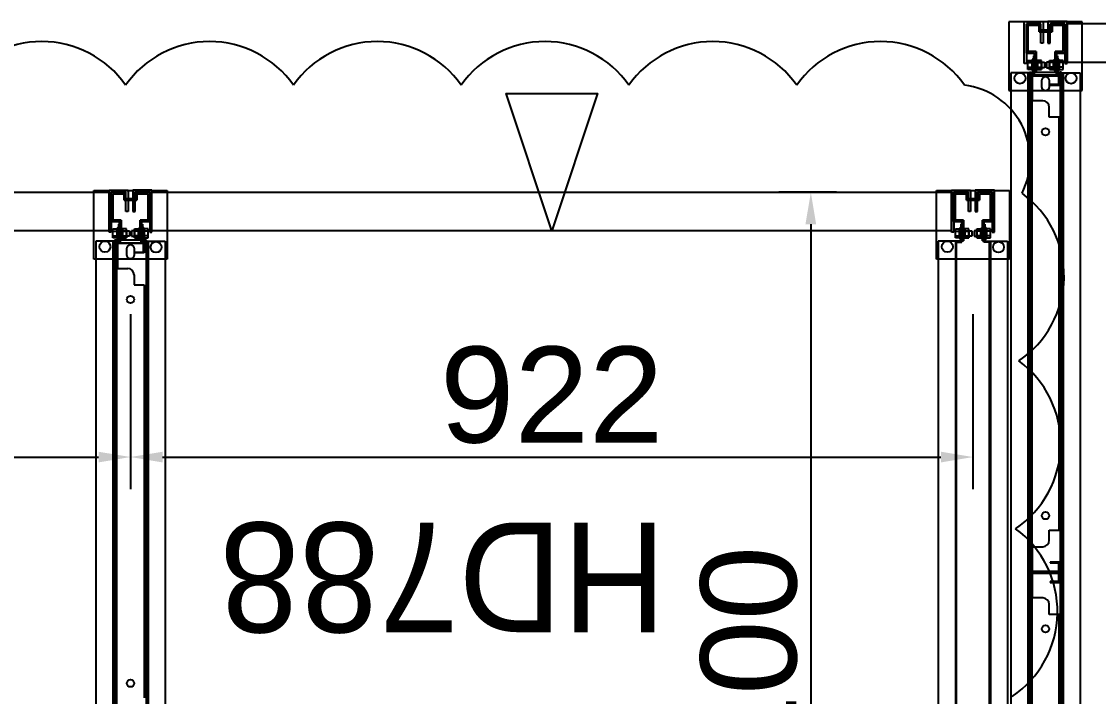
# Model space of a CAD drawing. Header units: millimetres. Extents: x 15382 to 37298, y 7351 to 31127.
# Drawn here: x 25029 to 26207, y 9437 to 10175 of the extents above; entities that cross this region are included whole.
import ezdxf

# ---------------------------------------------------------------- set-up
doc = ezdxf.new("R2010")
doc.units = ezdxf.units.MM
for name, color, linetype in [('111', 7, 'Continuous'), ('113', 3, 'Continuous'), ('114', 6, 'Continuous'), ('115', 30, 'Continuous'), ('116', 12, 'Continuous'), ('544-1', 40, 'Continuous'), ('544-2', 150, 'Continuous'), ('M40', 3, 'Continuous'), ('M6', 7, 'Continuous'), ('動線', 6, 'Continuous'), ('文字', 7, 'Continuous'), ('標註', 252, 'Continuous')]:
    doc.layers.add(name, color=color, linetype=linetype)
doc.styles.get("Standard").update_dxf_attribs({"font": 'arial.ttf'})
doc.styles.add('新細明體', font='')
doc.styles.get('新細明體').set_extended_font_data('PMingLiU')
doc.dimstyles.new('ISO-25', dxfattribs={"dimtxt": 2.5, "dimasz": 2.5, "dimexe": 1.25, "dimexo": 0.625, "dimtad": 1, "dimtxsty": 'Standard', "dimcen": 2.5, "dimadec": 0, "dimazin": 0, "dimtfac": 1, "dimtmove": 0, "dimatfit": 3, "dimfxl": 1, "dimarcsym": 0})

# ---------------------------------------------------------------- blocks, each defined once
blk = doc.blocks.new('*D2')
at = {"layer": 'Defpoints', "color": 0, "transparency": 16777216}
for p in [(24226, 9862), (25148, 9862), (25148, 9698.5)]:
    blk.add_point(p, dxfattribs=at)
at = {"layer": '標註', "color": 0, "lineweight": -2, "transparency": 16777216}
for p, q in [((24226, 9855), (24226, 9663.5)), ((25148, 9855), (25148, 9663.5)), ((24261, 9698.5), (25113, 9698.5))]:
    blk.add_line(p, q, dxfattribs=at)
at = {"layer": '標註', "color": 0, "transparency": 16777216}
for points in [[(24261, 9704.3), (24261, 9692.6), (24226, 9698.5)], [(25113, 9704.3), (25113, 9692.6), (25148, 9698.5)]]:
    blk.add_solid(points, dxfattribs=at)
at = {"layer": '標註', "color": 0, "transparency": 16777216, "insert": (24687, 9766.1), "char_height": 105, "attachment_point": 5}
blk.add_mtext('922', dxfattribs=at)
blk = doc.blocks.new('*D3')
at = {"layer": 'Defpoints', "color": 0, "transparency": 16777216}
for p in [(25927.8, 9988.2), (25892.6, 8888.2), (25927.8, 8888.2)]:
    blk.add_point(p, dxfattribs=at)
at = {"layer": '標註', "color": 0, "lineweight": -2, "transparency": 16777216}
for p, q in [((25920.8, 9988.2), (25857.6, 9988.2)), ((25892.6, 9953.2), (25892.6, 8923.2)), ((25920.8, 8888.2), (25857.6, 8888.2))]:
    blk.add_line(p, q, dxfattribs=at)
at = {"layer": '標註', "color": 0, "transparency": 16777216}
for points in [[(25886.7, 9953.2), (25898.4, 9953.2), (25892.6, 9988.2)], [(25886.7, 8923.2), (25898.4, 8923.2), (25892.6, 8888.2)]]:
    blk.add_solid(points, dxfattribs=at)
at = {"layer": '標註', "color": 0, "transparency": 16777216, "insert": (25825, 9438.2), "char_height": 105, "attachment_point": 5, "rotation": 90}
blk.add_mtext('1100', dxfattribs=at)
blk = doc.blocks.new('*D4')
at = {"layer": 'Defpoints', "color": 0, "transparency": 16777216}
for p in [(25148, 9862), (26070, 9862), (26070, 9698.5)]:
    blk.add_point(p, dxfattribs=at)
at = {"layer": '標註', "color": 0, "lineweight": -2, "transparency": 16777216}
for p, q in [((25148, 9855), (25148, 9663.5)), ((26070, 9855), (26070, 9663.5)), ((25183, 9698.5), (26035, 9698.5))]:
    blk.add_line(p, q, dxfattribs=at)
at = {"layer": '標註', "color": 0, "transparency": 16777216}
for points in [[(25183, 9704.3), (25183, 9692.6), (25148, 9698.5)], [(26035, 9704.3), (26035, 9692.6), (26070, 9698.5)]]:
    blk.add_solid(points, dxfattribs=at)
at = {"layer": '標註', "color": 0, "transparency": 16777216, "insert": (25609, 9766.1), "char_height": 105, "attachment_point": 5}
blk.add_mtext('922', dxfattribs=at)

msp = doc.modelspace()

# ---------------------------------------------------------------- linework, layer by layer
at = {"layer": '111'}
for p, q in [((26131.864, 10119.565), (26133.464, 10119.565)), ((26131.864, 9025.565), (26131.864, 10119.565)), ((26131.864, 10119.565), (26167.064, 10119.565)), ((26131.864, 9025.565), (26131.864, 10119.565)), ((26133.464, 10119.565), (26133.464, 9025.565)), ((26149.464, 10114.565), (26149.464, 10114.565)), ((26167.064, 10119.565), (26165.464, 10119.565)), ((26165.464, 10119.565), (26165.464, 9025.565)), ((26167.064, 9025.565), (26167.064, 10119.565)), ((26167.064, 10119.565), (26167.064, 9025.565)), ((26144.964, 10110.065), (26144.964, 10104.065)), ((26153.964, 10104.065), (26153.964, 10110.065)), ((26149.464, 10099.565), (26149.464, 10099.565)), ((25165.586, 9935.698), (25130.386, 9935.698)), ((25130.386, 9935.698), (25130.386, 8941.698)), ((25143.486, 9926.198), (25143.486, 9920.198)), ((25147.986, 9930.698), (25147.986, 9930.698)), ((25152.486, 9920.198), (25152.486, 9926.198)), ((25165.586, 8941.698), (25165.586, 9935.698)), ((25147.986, 9915.698), (25147.986, 9915.698))]:
    msp.add_line(p, q, dxfattribs=at)
for centre, start, end in [((26149.464, 10110.065), 90, 180), ((26149.464, 10110.065), 0, 90), ((26149.464, 10104.065), 180, 270), ((26149.464, 10104.065), 270, 0), ((25147.986, 9926.198), 90, 180), ((25147.986, 9926.198), 0, 90), ((25147.986, 9920.198), 180, 270), ((25147.986, 9920.198), 270, 0)]:
    msp.add_arc(centre, 4.5, start, end, dxfattribs=at)
at = {"layer": '113'}
for p, q in [((26189.464, 10174.565), (26109.464, 10174.565)), ((26109.464, 10174.565), (26109.464, 10099.565)), ((26189.464, 10099.565), (26189.464, 10174.565)), ((26109.464, 10099.565), (26189.464, 10099.565)), ((25107.986, 9915.198), (25107.986, 9990.198)), ((25107.986, 9990.198), (25187.986, 9990.198)), ((25187.986, 9990.198), (25187.986, 9915.198)), ((26029.986, 9915.198), (26029.986, 9990.198)), ((26029.986, 9990.198), (26109.986, 9990.198)), ((26109.986, 9990.198), (26109.986, 9915.198)), ((25187.986, 9915.198), (25107.986, 9915.198)), ((26109.986, 9915.198), (26029.986, 9915.198))]:
    msp.add_line(p, q, dxfattribs=at)
at = {"layer": '113', "lineweight": -3}
for centre in [(26121.464, 10113.065), (26177.464, 10113.065), (25119.986, 9928.698), (25175.986, 9928.198), (26041.986, 9928.698), (26097.986, 9928.198)]:
    msp.add_circle(centre, 6, dxfattribs=at)
at = {"layer": '114'}
for points in [[(26172.964, 10130.565), (27617.964, 10130.565), (27617.964, 10172.565), (26172.964, 10172.565)], [(25124.486, 9946.198), (24249.486, 9946.198), (24249.486, 9988.198), (25124.486, 9988.198)], [(26046.486, 9946.198), (25171.486, 9946.198), (25171.486, 9988.198), (26046.486, 9988.198)]]:
    msp.add_lwpolyline(points, close=True, dxfattribs=at)
at = {"layer": '115'}
for p, q in [((26137.464, 10137.565), (26136.264, 10137.565)), ((26136.264, 10137.565), (26136.264, 10119.065)), ((26137.464, 10137.565), (26136.264, 10137.565)), ((26136.264, 10137.565), (26136.264, 10119.065)), ((26137.464, 10117.865), (26137.464, 10137.565)), ((26137.464, 10117.865), (26137.464, 10137.565)), ((26161.464, 10117.865), (26161.464, 10137.565)), ((26161.464, 10137.565), (26162.664, 10137.565)), ((26161.464, 10117.865), (26161.464, 10137.565)), ((26161.464, 10137.565), (26162.664, 10137.565)), ((26162.664, 10137.565), (26162.664, 10119.065)), ((26162.664, 10137.565), (26162.664, 10119.065)), ((26136.264, 10119.065), (26111.464, 10119.065)), ((26111.464, 10119.065), (26111.464, 9026.065)), ((26136.264, 10119.065), (26130.264, 10119.065)), ((26130.264, 10119.065), (26130.264, 9026.065)), ((26131.464, 9027.265), (26131.464, 10117.865)), ((26131.464, 10117.865), (26137.464, 10117.865)), ((26131.464, 9027.265), (26131.464, 10117.865)), ((26131.464, 10117.865), (26137.464, 10117.865)), ((26167.464, 10117.865), (26161.464, 10117.865)), ((26167.464, 10117.865), (26161.464, 10117.865)), ((26162.664, 10119.065), (26168.664, 10119.065)), ((26162.664, 10119.065), (26187.464, 10119.065)), ((26167.464, 9027.265), (26167.464, 10117.865)), ((26167.464, 9027.265), (26167.464, 10117.865)), ((26168.664, 10119.065), (26168.664, 9026.065)), ((26187.464, 10119.065), (26187.464, 9026.065)), ((25135.986, 9953.198), (25134.786, 9953.198)), ((25134.786, 9953.198), (25134.786, 9934.698)), ((25135.986, 9953.198), (25134.786, 9953.198)), ((25134.786, 9953.198), (25134.786, 9934.698)), ((25135.986, 9933.498), (25135.986, 9953.198)), ((25135.986, 9933.498), (25135.986, 9953.198)), ((25159.986, 9933.498), (25159.986, 9953.198)), ((25159.986, 9953.198), (25161.186, 9953.198)), ((25159.986, 9933.498), (25159.986, 9953.198)), ((25159.986, 9953.198), (25161.186, 9953.198)), ((25161.186, 9953.198), (25161.186, 9934.698)), ((25161.186, 9953.198), (25161.186, 9934.698)), ((26057.986, 9953.198), (26056.786, 9953.198)), ((26056.786, 9953.198), (26056.786, 9934.698)), ((26057.986, 9953.198), (26056.786, 9953.198)), ((26056.786, 9953.198), (26056.786, 9934.698)), ((26057.986, 9933.498), (26057.986, 9953.198)), ((26057.986, 9933.498), (26057.986, 9953.198)), ((26081.986, 9933.498), (26081.986, 9953.198)), ((26081.986, 9953.198), (26083.186, 9953.198)), ((26081.986, 9933.498), (26081.986, 9953.198)), ((26081.986, 9953.198), (26083.186, 9953.198)), ((26083.186, 9953.198), (26083.186, 9934.698)), ((26083.186, 9953.198), (26083.186, 9934.698)), ((25134.786, 9934.698), (25109.986, 9934.698)), ((25109.986, 9934.698), (25109.986, 8941.698)), ((25134.786, 9934.698), (25128.786, 9934.698)), ((25128.786, 9934.698), (25128.786, 8941.698)), ((25129.986, 8942.898), (25129.986, 9933.498)), ((25129.986, 9933.498), (25135.986, 9933.498)), ((25129.986, 8942.898), (25129.986, 9933.498)), ((25129.986, 9933.498), (25135.986, 9933.498)), ((25165.986, 9933.498), (25159.986, 9933.498)), ((25165.986, 9933.498), (25159.986, 9933.498)), ((25161.186, 9934.698), (25167.186, 9934.698)), ((25161.186, 9934.698), (25185.986, 9934.698)), ((25165.986, 8942.898), (25165.986, 9933.498)), ((25165.986, 8942.898), (25165.986, 9933.498)), ((25167.186, 9934.698), (25167.186, 8941.698)), ((25185.986, 9934.698), (25185.986, 8941.698)), ((26056.786, 9934.698), (26031.986, 9934.698)), ((26031.986, 9934.698), (26031.986, 8941.698)), ((26056.786, 9934.698), (26050.786, 9934.698)), ((26050.786, 9934.698), (26050.786, 8941.698)), ((26051.986, 8942.898), (26051.986, 9933.498)), ((26051.986, 9933.498), (26057.986, 9933.498)), ((26051.986, 8942.898), (26051.986, 9933.498)), ((26051.986, 9933.498), (26057.986, 9933.498)), ((26087.986, 9933.498), (26081.986, 9933.498)), ((26087.986, 9933.498), (26081.986, 9933.498)), ((26083.186, 9934.698), (26089.186, 9934.698)), ((26083.186, 9934.698), (26107.986, 9934.698)), ((26087.986, 8942.898), (26087.986, 9933.498)), ((26087.986, 8942.898), (26087.986, 9933.498)), ((26089.186, 9934.698), (26089.186, 8941.698)), ((26107.986, 9934.698), (26107.986, 8941.698))]:
    msp.add_line(p, q, dxfattribs=at)
at = {"layer": '115', "lineweight": -3}
for p, q in [((26136.264, 10131.065), (26136.264, 10124.065)), ((26137.464, 10131.065), (26136.264, 10131.065)), ((26136.264, 10127.565), (26136.264, 10124.065)), ((26137.464, 10127.565), (26136.264, 10127.565)), ((26137.464, 10124.065), (26137.464, 10131.065)), ((26137.464, 10124.065), (26137.464, 10127.565)), ((26161.464, 10124.065), (26161.464, 10131.065)), ((26161.464, 10131.065), (26162.664, 10131.065)), ((26161.464, 10124.065), (26161.464, 10127.565)), ((26161.464, 10127.565), (26162.664, 10127.565)), ((26162.664, 10131.065), (26162.664, 10124.065)), ((26162.664, 10127.565), (26162.664, 10124.065)), ((26136.264, 10124.065), (26137.464, 10124.065)), ((26136.264, 10124.065), (26137.464, 10124.065)), ((26162.664, 10124.065), (26161.464, 10124.065)), ((26162.664, 10124.065), (26161.464, 10124.065)), ((25134.786, 9946.698), (25134.786, 9939.698)), ((25135.986, 9946.698), (25134.786, 9946.698)), ((25134.786, 9943.198), (25134.786, 9939.698)), ((25135.986, 9943.198), (25134.786, 9943.198)), ((25134.786, 9939.698), (25135.986, 9939.698)), ((25134.786, 9939.698), (25135.986, 9939.698)), ((25135.986, 9939.698), (25135.986, 9946.698)), ((25135.986, 9939.698), (25135.986, 9943.198)), ((25159.986, 9939.698), (25159.986, 9946.698)), ((25159.986, 9946.698), (25161.186, 9946.698)), ((25159.986, 9939.698), (25159.986, 9943.198)), ((25159.986, 9943.198), (25161.186, 9943.198)), ((25161.186, 9939.698), (25159.986, 9939.698)), ((25161.186, 9939.698), (25159.986, 9939.698)), ((25161.186, 9946.698), (25161.186, 9939.698)), ((25161.186, 9943.198), (25161.186, 9939.698)), ((26056.786, 9946.698), (26056.786, 9939.698)), ((26057.986, 9946.698), (26056.786, 9946.698)), ((26056.786, 9943.198), (26056.786, 9939.698)), ((26057.986, 9943.198), (26056.786, 9943.198)), ((26056.786, 9939.698), (26057.986, 9939.698)), ((26056.786, 9939.698), (26057.986, 9939.698)), ((26057.986, 9939.698), (26057.986, 9946.698)), ((26057.986, 9939.698), (26057.986, 9943.198)), ((26081.986, 9939.698), (26081.986, 9946.698)), ((26081.986, 9946.698), (26083.186, 9946.698)), ((26081.986, 9939.698), (26081.986, 9943.198)), ((26081.986, 9943.198), (26083.186, 9943.198)), ((26083.186, 9939.698), (26081.986, 9939.698)), ((26083.186, 9939.698), (26081.986, 9939.698)), ((26083.186, 9946.698), (26083.186, 9939.698)), ((26083.186, 9943.198), (26083.186, 9939.698))]:
    msp.add_line(p, q, dxfattribs=at)
at = {"layer": '116'}
for p, q in [((26125.964, 10129.065), (26125.964, 10175.065)), ((26125.964, 10175.065), (26145.464, 10175.065)), ((26144.464, 10172.565), (26128.464, 10172.565)), ((26128.464, 10172.565), (26128.464, 10129.065)), ((26144.464, 10175.065), (26146.964, 10175.065)), ((26144.464, 10151.565), (26144.464, 10172.565)), ((26146.964, 10175.065), (26146.964, 10151.565)), ((26154.464, 10175.065), (26151.964, 10175.065)), ((26151.964, 10175.065), (26151.964, 10151.565)), ((26172.964, 10175.065), (26153.464, 10175.065)), ((26154.464, 10151.565), (26154.464, 10172.565)), ((26154.464, 10172.565), (26170.464, 10172.565)), ((26170.464, 10172.565), (26170.464, 10129.065)), ((26172.964, 10129.065), (26172.964, 10175.065)), ((26146.964, 10151.565), (26144.464, 10151.565)), ((26151.964, 10151.565), (26154.464, 10151.565)), ((26128.464, 10129.065), (26125.964, 10129.065)), ((26170.464, 10129.065), (26172.964, 10129.065)), ((25124.486, 9944.698), (25124.486, 9990.698)), ((25124.486, 9990.698), (25143.986, 9990.698)), ((25142.986, 9988.198), (25126.986, 9988.198)), ((25126.986, 9988.198), (25126.986, 9944.698)), ((25142.986, 9990.698), (25145.486, 9990.698)), ((25142.986, 9967.198), (25142.986, 9988.198)), ((25145.486, 9990.698), (25145.486, 9967.198)), ((25152.986, 9990.698), (25150.486, 9990.698)), ((25150.486, 9990.698), (25150.486, 9967.198)), ((25171.486, 9990.698), (25151.986, 9990.698)), ((25152.986, 9967.198), (25152.986, 9988.198)), ((25152.986, 9988.198), (25168.986, 9988.198)), ((25168.986, 9988.198), (25168.986, 9944.698)), ((25171.486, 9944.698), (25171.486, 9990.698)), ((26046.486, 9944.698), (26046.486, 9990.698)), ((26046.486, 9990.698), (26065.986, 9990.698)), ((26064.986, 9988.198), (26048.986, 9988.198)), ((26048.986, 9988.198), (26048.986, 9944.698)), ((26064.986, 9990.698), (26067.486, 9990.698)), ((26064.986, 9967.198), (26064.986, 9988.198)), ((26067.486, 9990.698), (26067.486, 9967.198)), ((26074.986, 9990.698), (26072.486, 9990.698)), ((26072.486, 9990.698), (26072.486, 9967.198)), ((26093.486, 9990.698), (26073.986, 9990.698)), ((26074.986, 9967.198), (26074.986, 9988.198)), ((26074.986, 9988.198), (26090.986, 9988.198)), ((26090.986, 9988.198), (26090.986, 9944.698)), ((26093.486, 9944.698), (26093.486, 9990.698)), ((25126.986, 9977.176), (25124.486, 9977.176)), ((25126.986, 9972.198), (25124.486, 9972.198)), ((25168.986, 9977.176), (25171.486, 9977.176)), ((25168.986, 9972.198), (25171.486, 9972.198)), ((26048.986, 9977.176), (26046.486, 9977.176)), ((26048.986, 9972.198), (26046.486, 9972.198)), ((26090.986, 9977.176), (26093.486, 9977.176)), ((26090.986, 9972.198), (26093.486, 9972.198)), ((25126.986, 9967.22), (25124.486, 9967.22)), ((25145.486, 9967.198), (25142.986, 9967.198)), ((25150.486, 9967.198), (25152.986, 9967.198)), ((25168.986, 9967.22), (25171.486, 9967.22)), ((26048.986, 9967.22), (26046.486, 9967.22)), ((26067.486, 9967.198), (26064.986, 9967.198)), ((26072.486, 9967.198), (26074.986, 9967.198)), ((26090.986, 9967.22), (26093.486, 9967.22)), ((25126.986, 9944.698), (25124.486, 9944.698)), ((25168.986, 9944.698), (25171.486, 9944.698)), ((26048.986, 9944.698), (26046.486, 9944.698)), ((26090.986, 9944.698), (26093.486, 9944.698))]:
    msp.add_line(p, q, dxfattribs=at)
at = {"layer": '116', "lineweight": -3}
for p, q in [((25124.486, 9977.176), (25124.486, 9967.22)), ((25126.986, 9977.176), (25124.486, 9977.176)), ((25124.486, 9972.198), (25124.486, 9967.22)), ((25126.986, 9972.198), (25124.486, 9972.198)), ((25126.986, 9967.22), (25126.986, 9977.176)), ((25126.986, 9967.22), (25126.986, 9972.198)), ((25168.986, 9977.176), (25168.986, 9967.22)), ((25171.486, 9977.176), (25168.986, 9977.176)), ((25168.986, 9972.198), (25168.986, 9967.22)), ((25171.486, 9972.198), (25168.986, 9972.198)), ((25171.486, 9967.22), (25171.486, 9977.176)), ((25171.486, 9967.22), (25171.486, 9972.198)), ((26046.486, 9977.176), (26046.486, 9967.22)), ((26048.986, 9977.176), (26046.486, 9977.176)), ((26046.486, 9972.198), (26046.486, 9967.22)), ((26048.986, 9972.198), (26046.486, 9972.198)), ((26048.986, 9967.22), (26048.986, 9977.176)), ((26048.986, 9967.22), (26048.986, 9972.198)), ((26090.986, 9977.176), (26090.986, 9967.22)), ((26093.486, 9977.176), (26090.986, 9977.176)), ((26090.986, 9972.198), (26090.986, 9967.22)), ((26093.486, 9972.198), (26090.986, 9972.198)), ((26093.486, 9967.22), (26093.486, 9977.176)), ((26093.486, 9967.22), (26093.486, 9972.198)), ((25124.486, 9967.22), (25126.986, 9967.22)), ((25124.486, 9967.22), (25126.986, 9967.22)), ((25168.986, 9967.22), (25171.486, 9967.22)), ((25168.986, 9967.22), (25171.486, 9967.22)), ((26046.486, 9967.22), (26048.986, 9967.22)), ((26046.486, 9967.22), (26048.986, 9967.22)), ((26090.986, 9967.22), (26093.486, 9967.22)), ((26090.986, 9967.22), (26093.486, 9967.22))]:
    msp.add_line(p, q, dxfattribs=at)
at = {"layer": '544-1'}
for p, q in [((25132.986, 9388.898), (25132.986, 9932.898)), ((25132.986, 9932.898), (25162.986, 9932.898)), ((25162.186, 9932.098), (25133.786, 9932.098)), ((25133.786, 9932.098), (25133.786, 9904.898)), ((25162.186, 9922.698), (25162.186, 9932.098)), ((25162.986, 9932.898), (25162.986, 9921.898)), ((25152.986, 9921.898), (25152.986, 9922.698)), ((25152.986, 9922.698), (25162.186, 9922.698)), ((25162.986, 9921.898), (25152.986, 9921.898)), ((25133.786, 9904.898), (25144.986, 9904.898)), ((25151.986, 9897.898), (25151.986, 9886.898)), ((25151.986, 9886.898), (25162.986, 9886.898)), ((25162.986, 9886.898), (25162.986, 9434.898))]:
    msp.add_line(p, q, dxfattribs=at)
for centre in [(25147.986, 9870.898), (25147.986, 9450.898)]:
    msp.add_circle(centre, 4, dxfattribs=at)
msp.add_arc((25144.986, 9897.898), 7, 0, 90, dxfattribs=at)
at = {"layer": '544-2'}
for p, q in [((26135.264, 10116.365), (26134.464, 10116.365)), ((26134.464, 10116.365), (26134.464, 9572.365)), ((26164.464, 10116.365), (26134.464, 10116.365)), ((26134.464, 10116.365), (26134.464, 10115.565)), ((26135.264, 10088.365), (26135.264, 10115.565)), ((26135.264, 10115.565), (26163.664, 10115.565)), ((26163.664, 10115.565), (26163.664, 10106.165)), ((26164.464, 10105.365), (26164.464, 10116.365)), ((26163.664, 10106.165), (26154.464, 10106.165)), ((26154.464, 10106.165), (26154.464, 10105.365)), ((26154.464, 10105.365), (26164.464, 10105.365)), ((26146.464, 10088.365), (26135.264, 10088.365)), ((26153.464, 10070.365), (26153.464, 10081.365)), ((26164.464, 10070.365), (26153.464, 10070.365)), ((26164.464, 9618.365), (26164.464, 10070.365)), ((26153.464, 9607.365), (26153.464, 9618.365)), ((26153.464, 9618.365), (26164.464, 9618.365)), ((26135.264, 9573.165), (26135.264, 9600.365)), ((26135.264, 9600.365), (26146.464, 9600.365)), ((26164.464, 9583.365), (26154.464, 9583.365)), ((26154.464, 9583.365), (26154.464, 9582.565)), ((26164.464, 9572.365), (26164.464, 9583.365)), ((26134.464, 9572.365), (26164.464, 9572.365)), ((26135.264, 9572.365), (26134.464, 9572.365)), ((26134.464, 9572.365), (26134.464, 9028.365)), ((26164.464, 9572.365), (26134.464, 9572.365)), ((26134.464, 9572.365), (26134.464, 9571.565)), ((26163.664, 9573.165), (26135.264, 9573.165)), ((26135.264, 9544.365), (26135.264, 9571.565)), ((26135.264, 9571.565), (26163.664, 9571.565)), ((26154.464, 9582.565), (26163.664, 9582.565)), ((26163.664, 9582.565), (26163.664, 9573.165)), ((26163.664, 9571.565), (26163.664, 9562.165)), ((26164.464, 9561.365), (26164.464, 9572.365)), ((26163.664, 9562.165), (26154.464, 9562.165)), ((26154.464, 9562.165), (26154.464, 9561.365)), ((26154.464, 9561.365), (26164.464, 9561.365)), ((26146.464, 9544.365), (26135.264, 9544.365)), ((26153.464, 9526.365), (26153.464, 9537.365)), ((26164.464, 9526.365), (26153.464, 9526.365)), ((26164.464, 9074.365), (26164.464, 9526.365))]:
    msp.add_line(p, q, dxfattribs=at)
for centre in [(26149.464, 10054.365), (26149.464, 9634.365), (26149.464, 9510.365)]:
    msp.add_circle(centre, 4, dxfattribs=at)
for centre, start, end in [((26146.464, 10081.365), 0, 90), ((26146.464, 9607.365), 270, 0), ((26146.464, 9537.365), 0, 90)]:
    msp.add_arc(centre, 7, start, end, dxfattribs=at)
at = {"layer": 'M40'}
for p, q in [((26143.964, 10172.565), (26128.464, 10172.565)), ((26128.464, 10172.565), (26128.464, 10140.565)), ((26128.464, 10140.565), (26128.464, 10172.565)), ((26128.464, 10172.565), (26143.964, 10172.565)), ((26143.964, 10165.565), (26143.964, 10172.565)), ((26143.964, 10172.565), (26143.964, 10165.565)), ((26170.464, 10172.565), (26154.964, 10172.565)), ((26154.964, 10172.565), (26154.964, 10165.565)), ((26154.964, 10165.565), (26154.964, 10172.565)), ((26154.964, 10172.565), (26170.464, 10172.565)), ((26170.464, 10140.565), (26170.464, 10172.565)), ((26170.464, 10172.565), (26170.464, 10140.565)), ((26130.064, 10142.165), (26130.064, 10170.965)), ((26130.064, 10170.965), (26142.364, 10170.965)), ((26142.364, 10170.965), (26130.064, 10170.965)), ((26130.064, 10170.965), (26130.064, 10142.165)), ((26142.364, 10170.965), (26142.364, 10163.965)), ((26142.364, 10163.965), (26142.364, 10170.965)), ((26142.364, 10163.965), (26156.564, 10163.965)), ((26156.564, 10163.965), (26142.364, 10163.965)), ((26154.964, 10165.565), (26143.964, 10165.565)), ((26143.964, 10165.565), (26154.964, 10165.565)), ((26156.564, 10163.965), (26156.564, 10170.965)), ((26156.564, 10170.965), (26168.864, 10170.965)), ((26168.864, 10170.965), (26156.564, 10170.965)), ((26156.564, 10170.965), (26156.564, 10163.965)), ((26168.864, 10170.965), (26168.864, 10142.165)), ((26168.864, 10142.165), (26168.864, 10170.965)), ((26128.464, 10140.565), (26137.464, 10140.565)), ((26137.464, 10140.565), (26128.464, 10140.565)), ((26139.064, 10142.165), (26130.064, 10142.165)), ((26130.064, 10142.165), (26139.064, 10142.165)), ((26137.464, 10142.165), (26139.064, 10142.165)), ((26137.464, 10140.565), (26137.464, 10119.565)), ((26137.464, 10119.565), (26137.464, 10140.565)), ((26139.064, 10119.565), (26139.064, 10142.165)), ((26139.064, 10142.165), (26139.064, 10119.565)), ((26139.064, 10142.165), (26139.064, 10140.565)), ((26161.464, 10142.165), (26159.864, 10142.165)), ((26159.864, 10142.165), (26159.864, 10119.565)), ((26168.864, 10142.165), (26159.864, 10142.165)), ((26159.864, 10142.165), (26159.864, 10140.565)), ((26159.864, 10119.565), (26159.864, 10142.165)), ((26159.864, 10142.165), (26168.864, 10142.165)), ((26161.464, 10119.565), (26161.464, 10140.565)), ((26161.464, 10140.565), (26170.464, 10140.565)), ((26170.464, 10140.565), (26161.464, 10140.565)), ((26161.464, 10140.565), (26161.464, 10119.565)), ((26139.064, 10131.065), (26137.464, 10131.065)), ((26139.064, 10127.565), (26137.464, 10127.565)), ((26161.464, 10131.065), (26159.864, 10131.065)), ((26161.464, 10127.565), (26159.864, 10127.565)), ((26139.064, 10124.065), (26137.464, 10124.065)), ((26137.464, 10119.565), (26139.064, 10119.565)), ((26139.064, 10119.565), (26137.464, 10119.565)), ((26161.464, 10124.065), (26159.864, 10124.065)), ((26159.864, 10119.565), (26161.464, 10119.565)), ((26161.464, 10119.565), (26159.864, 10119.565)), ((25126.986, 9956.198), (25126.986, 9988.198)), ((25126.986, 9988.198), (25142.486, 9988.198)), ((25142.486, 9988.198), (25126.986, 9988.198)), ((25126.986, 9988.198), (25126.986, 9956.198)), ((25140.886, 9986.598), (25128.586, 9986.598)), ((25128.586, 9986.598), (25128.586, 9957.798)), ((25128.586, 9957.798), (25128.586, 9986.598)), ((25128.586, 9986.598), (25140.886, 9986.598)), ((25140.886, 9979.598), (25140.886, 9986.598)), ((25140.886, 9986.598), (25140.886, 9979.598)), ((25142.486, 9988.198), (25142.486, 9981.198)), ((25142.486, 9981.198), (25142.486, 9988.198)), ((25153.486, 9981.198), (25153.486, 9988.198)), ((25153.486, 9988.198), (25168.986, 9988.198)), ((25168.986, 9988.198), (25153.486, 9988.198)), ((25153.486, 9988.198), (25153.486, 9981.198)), ((25167.386, 9986.598), (25155.086, 9986.598)), ((25155.086, 9986.598), (25155.086, 9979.598)), ((25155.086, 9979.598), (25155.086, 9986.598)), ((25155.086, 9986.598), (25167.386, 9986.598)), ((25167.386, 9957.798), (25167.386, 9986.598)), ((25167.386, 9986.598), (25167.386, 9957.798)), ((25168.986, 9988.198), (25168.986, 9956.198)), ((25168.986, 9956.198), (25168.986, 9988.198)), ((26048.986, 9956.198), (26048.986, 9988.198)), ((26048.986, 9988.198), (26064.486, 9988.198)), ((26064.486, 9988.198), (26048.986, 9988.198)), ((26048.986, 9988.198), (26048.986, 9956.198)), ((26062.886, 9986.598), (26050.586, 9986.598)), ((26050.586, 9986.598), (26050.586, 9957.798)), ((26050.586, 9957.798), (26050.586, 9986.598)), ((26050.586, 9986.598), (26062.886, 9986.598)), ((26062.886, 9979.598), (26062.886, 9986.598)), ((26062.886, 9986.598), (26062.886, 9979.598)), ((26064.486, 9988.198), (26064.486, 9981.198)), ((26064.486, 9981.198), (26064.486, 9988.198)), ((26075.486, 9981.198), (26075.486, 9988.198)), ((26075.486, 9988.198), (26090.986, 9988.198)), ((26090.986, 9988.198), (26075.486, 9988.198)), ((26075.486, 9988.198), (26075.486, 9981.198)), ((26089.386, 9986.598), (26077.086, 9986.598)), ((26077.086, 9986.598), (26077.086, 9979.598)), ((26077.086, 9979.598), (26077.086, 9986.598)), ((26077.086, 9986.598), (26089.386, 9986.598)), ((26089.386, 9957.798), (26089.386, 9986.598)), ((26089.386, 9986.598), (26089.386, 9957.798)), ((26090.986, 9988.198), (26090.986, 9956.198)), ((26090.986, 9956.198), (26090.986, 9988.198)), ((25128.586, 9975.448), (25126.986, 9975.448)), ((25128.586, 9972.198), (25126.986, 9972.198)), ((25155.086, 9979.598), (25140.886, 9979.598)), ((25140.886, 9979.598), (25155.086, 9979.598)), ((25142.486, 9981.198), (25153.486, 9981.198)), ((25153.486, 9981.198), (25142.486, 9981.198)), ((25153.486, 9981.198), (25153.486, 9979.598)), ((26050.586, 9975.448), (26048.986, 9975.448)), ((26050.586, 9972.198), (26048.986, 9972.198)), ((26077.086, 9979.598), (26062.886, 9979.598)), ((26062.886, 9979.598), (26077.086, 9979.598)), ((26064.486, 9981.198), (26075.486, 9981.198)), ((26075.486, 9981.198), (26064.486, 9981.198)), ((26075.486, 9981.198), (26075.486, 9979.598)), ((25128.586, 9968.948), (25126.986, 9968.948)), ((26050.586, 9968.948), (26048.986, 9968.948)), ((25135.986, 9956.198), (25126.986, 9956.198)), ((25126.986, 9956.198), (25135.986, 9956.198)), ((25128.586, 9957.798), (25137.586, 9957.798)), ((25137.586, 9957.798), (25128.586, 9957.798)), ((25135.986, 9957.798), (25137.586, 9957.798)), ((25135.986, 9935.198), (25135.986, 9956.198)), ((25135.986, 9956.198), (25135.986, 9935.198)), ((25137.586, 9957.798), (25137.586, 9935.198)), ((25137.586, 9957.798), (25137.586, 9956.198)), ((25137.586, 9935.198), (25137.586, 9957.798)), ((25158.386, 9935.198), (25158.386, 9957.798)), ((25158.386, 9957.798), (25167.386, 9957.798)), ((25159.986, 9957.798), (25158.386, 9957.798)), ((25158.386, 9957.798), (25158.386, 9935.198)), ((25167.386, 9957.798), (25158.386, 9957.798)), ((25158.386, 9957.798), (25158.386, 9956.198)), ((25168.986, 9956.198), (25159.986, 9956.198)), ((25159.986, 9956.198), (25159.986, 9935.198)), ((25159.986, 9935.198), (25159.986, 9956.198)), ((25159.986, 9956.198), (25168.986, 9956.198)), ((26057.986, 9956.198), (26048.986, 9956.198)), ((26048.986, 9956.198), (26057.986, 9956.198)), ((26050.586, 9957.798), (26059.586, 9957.798)), ((26059.586, 9957.798), (26050.586, 9957.798)), ((26057.986, 9957.798), (26059.586, 9957.798)), ((26057.986, 9935.198), (26057.986, 9956.198)), ((26057.986, 9956.198), (26057.986, 9935.198)), ((26059.586, 9957.798), (26059.586, 9935.198)), ((26059.586, 9957.798), (26059.586, 9956.198)), ((26059.586, 9935.198), (26059.586, 9957.798)), ((26080.386, 9935.198), (26080.386, 9957.798)), ((26080.386, 9957.798), (26089.386, 9957.798)), ((26081.986, 9957.798), (26080.386, 9957.798)), ((26080.386, 9957.798), (26080.386, 9935.198)), ((26089.386, 9957.798), (26080.386, 9957.798)), ((26080.386, 9957.798), (26080.386, 9956.198)), ((26090.986, 9956.198), (26081.986, 9956.198)), ((26081.986, 9956.198), (26081.986, 9935.198)), ((26081.986, 9935.198), (26081.986, 9956.198)), ((26081.986, 9956.198), (26090.986, 9956.198)), ((25135.986, 9946.698), (25137.586, 9946.698)), ((25135.986, 9943.198), (25137.586, 9943.198)), ((25135.986, 9939.698), (25137.586, 9939.698)), ((25158.386, 9946.698), (25159.986, 9946.698)), ((25158.386, 9943.198), (25159.986, 9943.198)), ((25158.386, 9939.698), (25159.986, 9939.698)), ((26057.986, 9946.698), (26059.586, 9946.698)), ((26057.986, 9943.198), (26059.586, 9943.198)), ((26057.986, 9939.698), (26059.586, 9939.698)), ((26080.386, 9946.698), (26081.986, 9946.698)), ((26080.386, 9943.198), (26081.986, 9943.198)), ((26080.386, 9939.698), (26081.986, 9939.698)), ((25137.586, 9935.198), (25135.986, 9935.198)), ((25135.986, 9935.198), (25137.586, 9935.198)), ((25159.986, 9935.198), (25158.386, 9935.198)), ((25158.386, 9935.198), (25159.986, 9935.198)), ((26059.586, 9935.198), (26057.986, 9935.198)), ((26057.986, 9935.198), (26059.586, 9935.198)), ((26081.986, 9935.198), (26080.386, 9935.198)), ((26080.386, 9935.198), (26081.986, 9935.198))]:
    msp.add_line(p, q, dxfattribs=at)
at = {"layer": 'M40', "lineweight": -3}
for p, q in [((26137.464, 10131.065), (26137.464, 10124.065)), ((26139.064, 10131.065), (26137.464, 10131.065)), ((26137.464, 10127.565), (26137.464, 10124.065)), ((26139.064, 10127.565), (26137.464, 10127.565)), ((26139.064, 10124.065), (26139.064, 10131.065)), ((26139.064, 10124.065), (26139.064, 10127.565)), ((26159.864, 10124.065), (26159.864, 10131.065)), ((26159.864, 10131.065), (26161.464, 10131.065)), ((26159.864, 10124.065), (26159.864, 10127.565)), ((26159.864, 10127.565), (26161.464, 10127.565)), ((26161.464, 10131.065), (26161.464, 10124.065)), ((26161.464, 10127.565), (26161.464, 10124.065)), ((26137.464, 10124.065), (26139.064, 10124.065)), ((26137.464, 10124.065), (26139.064, 10124.065)), ((26161.464, 10124.065), (26159.864, 10124.065)), ((26161.464, 10124.065), (26159.864, 10124.065)), ((25126.986, 9975.448), (25126.986, 9968.948)), ((25128.586, 9975.448), (25126.986, 9975.448)), ((25126.986, 9972.198), (25126.986, 9968.948)), ((25128.586, 9972.198), (25126.986, 9972.198)), ((25128.586, 9968.948), (25128.586, 9975.448)), ((25128.586, 9968.948), (25128.586, 9972.198)), ((25142.486, 9979.598), (25142.486, 9981.198)), ((25142.486, 9981.198), (25153.486, 9981.198)), ((25153.486, 9979.598), (25142.486, 9979.598)), ((25153.486, 9981.198), (25147.986, 9981.198)), ((25147.986, 9981.198), (25147.986, 9979.598)), ((25147.986, 9979.598), (25153.486, 9979.598)), ((25153.486, 9981.198), (25153.486, 9979.598)), ((25153.486, 9979.598), (25153.486, 9981.198)), ((25167.386, 9975.448), (25167.386, 9968.948)), ((25168.986, 9975.448), (25167.386, 9975.448)), ((25167.386, 9972.198), (25167.386, 9968.948)), ((25168.986, 9972.198), (25167.386, 9972.198)), ((25168.986, 9968.948), (25168.986, 9975.448)), ((25168.986, 9968.948), (25168.986, 9972.198)), ((26048.986, 9975.448), (26048.986, 9968.948)), ((26050.586, 9975.448), (26048.986, 9975.448)), ((26048.986, 9972.198), (26048.986, 9968.948)), ((26050.586, 9972.198), (26048.986, 9972.198)), ((26050.586, 9968.948), (26050.586, 9975.448)), ((26050.586, 9968.948), (26050.586, 9972.198)), ((26064.486, 9979.598), (26064.486, 9981.198)), ((26064.486, 9981.198), (26075.486, 9981.198)), ((26075.486, 9979.598), (26064.486, 9979.598)), ((26075.486, 9981.198), (26069.986, 9981.198)), ((26069.986, 9981.198), (26069.986, 9979.598)), ((26069.986, 9979.598), (26075.486, 9979.598)), ((26075.486, 9981.198), (26075.486, 9979.598)), ((26075.486, 9979.598), (26075.486, 9981.198)), ((26089.386, 9975.448), (26089.386, 9968.948)), ((26090.986, 9975.448), (26089.386, 9975.448)), ((26089.386, 9972.198), (26089.386, 9968.948)), ((26090.986, 9972.198), (26089.386, 9972.198)), ((26090.986, 9968.948), (26090.986, 9975.448)), ((26090.986, 9968.948), (26090.986, 9972.198)), ((25126.986, 9968.948), (25128.586, 9968.948)), ((25126.986, 9968.948), (25128.586, 9968.948)), ((25167.386, 9968.948), (25168.986, 9968.948)), ((25167.386, 9968.948), (25168.986, 9968.948)), ((26048.986, 9968.948), (26050.586, 9968.948)), ((26048.986, 9968.948), (26050.586, 9968.948)), ((26089.386, 9968.948), (26090.986, 9968.948)), ((26089.386, 9968.948), (26090.986, 9968.948)), ((25135.986, 9946.698), (25135.986, 9939.698)), ((25137.586, 9946.698), (25135.986, 9946.698)), ((25135.986, 9943.198), (25135.986, 9939.698)), ((25137.586, 9943.198), (25135.986, 9943.198)), ((25135.986, 9939.698), (25137.586, 9939.698)), ((25135.986, 9939.698), (25137.586, 9939.698)), ((25137.586, 9939.698), (25137.586, 9946.698)), ((25137.586, 9939.698), (25137.586, 9943.198)), ((25158.386, 9939.698), (25158.386, 9946.698)), ((25158.386, 9946.698), (25159.986, 9946.698)), ((25158.386, 9939.698), (25158.386, 9943.198)), ((25158.386, 9943.198), (25159.986, 9943.198)), ((25159.986, 9939.698), (25158.386, 9939.698)), ((25159.986, 9939.698), (25158.386, 9939.698)), ((25159.986, 9946.698), (25159.986, 9939.698)), ((25159.986, 9943.198), (25159.986, 9939.698)), ((26057.986, 9946.698), (26057.986, 9939.698)), ((26059.586, 9946.698), (26057.986, 9946.698)), ((26057.986, 9943.198), (26057.986, 9939.698)), ((26059.586, 9943.198), (26057.986, 9943.198)), ((26057.986, 9939.698), (26059.586, 9939.698)), ((26057.986, 9939.698), (26059.586, 9939.698)), ((26059.586, 9939.698), (26059.586, 9946.698)), ((26059.586, 9939.698), (26059.586, 9943.198)), ((26080.386, 9939.698), (26080.386, 9946.698)), ((26080.386, 9946.698), (26081.986, 9946.698)), ((26080.386, 9939.698), (26080.386, 9943.198)), ((26080.386, 9943.198), (26081.986, 9943.198)), ((26081.986, 9939.698), (26080.386, 9939.698)), ((26081.986, 9939.698), (26080.386, 9939.698)), ((26081.986, 9946.698), (26081.986, 9939.698)), ((26081.986, 9943.198), (26081.986, 9939.698))]:
    msp.add_line(p, q, dxfattribs=at)
at = {"layer": 'M6'}
for p, q in [((26130.264, 10122.565), (26130.264, 10132.565)), ((26130.264, 10132.565), (26134.564, 10132.565)), ((26130.264, 10122.565), (26130.264, 10132.565)), ((26130.264, 10132.565), (26134.564, 10132.565)), ((26130.264, 10130.065), (26134.564, 10130.065)), ((26130.264, 10125.065), (26134.564, 10125.065)), ((26134.564, 10132.565), (26136.064, 10134.565)), ((26134.564, 10132.565), (26134.564, 10122.565)), ((26136.064, 10134.565), (26136.264, 10134.565)), ((26136.264, 10134.565), (26136.264, 10130.565)), ((26136.264, 10130.565), (26148.264, 10130.565)), ((26139.264, 10133.565), (26139.064, 10133.565)), ((26139.064, 10133.565), (26139.064, 10121.565)), ((26140.764, 10132.565), (26139.264, 10133.565)), ((26145.064, 10132.565), (26140.764, 10132.565)), ((26140.764, 10132.565), (26140.764, 10122.565)), ((26145.064, 10132.565), (26140.764, 10132.565)), ((26145.064, 10132.565), (26140.764, 10132.565)), ((26140.764, 10132.565), (26140.764, 10125.065)), ((26140.764, 10122.565), (26140.764, 10130.065)), ((26140.764, 10130.065), (26145.064, 10130.065)), ((26140.764, 10125.065), (26145.064, 10125.065)), ((26145.064, 10122.565), (26145.064, 10132.565)), ((26145.064, 10122.565), (26145.064, 10132.565)), ((26145.064, 10125.065), (26145.064, 10132.565)), ((26145.064, 10130.065), (26145.064, 10122.565)), ((26148.264, 10130.565), (26148.264, 10124.565)), ((26162.664, 10130.565), (26150.664, 10130.565)), ((26150.664, 10130.565), (26150.664, 10124.565)), ((26153.864, 10122.565), (26153.864, 10132.565)), ((26153.864, 10132.565), (26158.164, 10132.565)), ((26153.864, 10122.565), (26153.864, 10132.565)), ((26153.864, 10132.565), (26158.164, 10132.565)), ((26153.864, 10132.565), (26158.164, 10132.565)), ((26153.864, 10125.065), (26153.864, 10132.565)), ((26158.164, 10130.065), (26153.864, 10130.065)), ((26153.864, 10130.065), (26153.864, 10122.565)), ((26158.164, 10125.065), (26153.864, 10125.065)), ((26158.164, 10132.565), (26159.664, 10133.565)), ((26158.164, 10132.565), (26158.164, 10122.565)), ((26158.164, 10132.565), (26158.164, 10125.065)), ((26158.164, 10122.565), (26158.164, 10130.065)), ((26159.664, 10133.565), (26159.864, 10133.565)), ((26159.864, 10133.565), (26159.864, 10121.565)), ((26162.864, 10134.565), (26162.664, 10134.565)), ((26162.664, 10134.565), (26162.664, 10130.565)), ((26164.364, 10132.565), (26162.864, 10134.565)), ((26168.664, 10132.565), (26164.364, 10132.565)), ((26164.364, 10132.565), (26164.364, 10122.565)), ((26168.664, 10132.565), (26164.364, 10132.565)), ((26168.664, 10130.065), (26164.364, 10130.065)), ((26168.664, 10125.065), (26164.364, 10125.065)), ((26168.664, 10122.565), (26168.664, 10132.565)), ((26168.664, 10122.565), (26168.664, 10132.565)), ((26134.564, 10122.565), (26130.264, 10122.565)), ((26134.564, 10122.565), (26130.264, 10122.565)), ((26136.064, 10120.565), (26134.564, 10122.565)), ((26136.264, 10120.565), (26136.064, 10120.565)), ((26148.264, 10124.565), (26136.264, 10124.565)), ((26136.264, 10124.565), (26136.264, 10120.565)), ((26139.064, 10121.565), (26139.264, 10121.565)), ((26139.264, 10121.565), (26140.764, 10122.565)), ((26140.764, 10122.565), (26145.064, 10122.565)), ((26140.764, 10122.565), (26145.064, 10122.565)), ((26145.064, 10122.565), (26140.764, 10122.565)), ((26150.664, 10124.565), (26162.664, 10124.565)), ((26158.164, 10122.565), (26153.864, 10122.565)), ((26158.164, 10122.565), (26153.864, 10122.565)), ((26153.864, 10122.565), (26158.164, 10122.565)), ((26159.664, 10121.565), (26158.164, 10122.565)), ((26159.864, 10121.565), (26159.664, 10121.565)), ((26162.664, 10124.565), (26162.664, 10120.565)), ((26162.664, 10120.565), (26162.864, 10120.565)), ((26162.864, 10120.565), (26164.364, 10122.565)), ((26164.364, 10122.565), (26168.664, 10122.565)), ((26164.364, 10122.565), (26168.664, 10122.565)), ((25128.786, 9938.198), (25128.786, 9948.198)), ((25128.786, 9948.198), (25133.086, 9948.198)), ((25128.786, 9938.198), (25128.786, 9948.198)), ((25128.786, 9948.198), (25133.086, 9948.198)), ((25133.086, 9948.198), (25134.586, 9950.198)), ((25133.086, 9948.198), (25133.086, 9938.198)), ((25134.586, 9950.198), (25134.786, 9950.198)), ((25134.786, 9950.198), (25134.786, 9946.198)), ((25137.786, 9949.198), (25137.586, 9949.198)), ((25137.586, 9949.198), (25137.586, 9937.198)), ((25139.286, 9948.198), (25137.786, 9949.198)), ((25143.586, 9948.198), (25139.286, 9948.198)), ((25139.286, 9948.198), (25139.286, 9938.198)), ((25143.586, 9948.198), (25139.286, 9948.198)), ((25143.586, 9948.198), (25139.286, 9948.198)), ((25139.286, 9948.198), (25139.286, 9940.698)), ((25143.586, 9938.198), (25143.586, 9948.198)), ((25143.586, 9938.198), (25143.586, 9948.198)), ((25143.586, 9940.698), (25143.586, 9948.198)), ((25152.386, 9938.198), (25152.386, 9948.198)), ((25152.386, 9948.198), (25156.686, 9948.198)), ((25152.386, 9938.198), (25152.386, 9948.198)), ((25152.386, 9948.198), (25156.686, 9948.198)), ((25152.386, 9948.198), (25156.686, 9948.198)), ((25152.386, 9940.698), (25152.386, 9948.198)), ((25156.686, 9948.198), (25158.186, 9949.198)), ((25156.686, 9948.198), (25156.686, 9938.198)), ((25156.686, 9948.198), (25156.686, 9940.698)), ((25158.186, 9949.198), (25158.386, 9949.198)), ((25158.386, 9949.198), (25158.386, 9937.198)), ((25161.386, 9950.198), (25161.186, 9950.198)), ((25161.186, 9950.198), (25161.186, 9946.198)), ((25162.886, 9948.198), (25161.386, 9950.198)), ((25167.186, 9948.198), (25162.886, 9948.198)), ((25162.886, 9948.198), (25162.886, 9938.198)), ((25167.186, 9948.198), (25162.886, 9948.198)), ((25167.186, 9938.198), (25167.186, 9948.198)), ((25167.186, 9938.198), (25167.186, 9948.198)), ((26050.786, 9938.198), (26050.786, 9948.198)), ((26050.786, 9948.198), (26055.086, 9948.198)), ((26050.786, 9938.198), (26050.786, 9948.198)), ((26050.786, 9948.198), (26055.086, 9948.198)), ((26055.086, 9948.198), (26056.586, 9950.198)), ((26055.086, 9948.198), (26055.086, 9938.198)), ((26056.586, 9950.198), (26056.786, 9950.198)), ((26056.786, 9950.198), (26056.786, 9946.198)), ((26059.786, 9949.198), (26059.586, 9949.198)), ((26059.586, 9949.198), (26059.586, 9937.198)), ((26061.286, 9948.198), (26059.786, 9949.198)), ((26065.586, 9948.198), (26061.286, 9948.198)), ((26061.286, 9948.198), (26061.286, 9938.198)), ((26065.586, 9948.198), (26061.286, 9948.198)), ((26065.586, 9948.198), (26061.286, 9948.198)), ((26061.286, 9948.198), (26061.286, 9940.698)), ((26065.586, 9938.198), (26065.586, 9948.198)), ((26065.586, 9938.198), (26065.586, 9948.198)), ((26065.586, 9940.698), (26065.586, 9948.198)), ((26074.386, 9938.198), (26074.386, 9948.198)), ((26074.386, 9948.198), (26078.686, 9948.198)), ((26074.386, 9938.198), (26074.386, 9948.198)), ((26074.386, 9948.198), (26078.686, 9948.198)), ((26074.386, 9948.198), (26078.686, 9948.198)), ((26074.386, 9940.698), (26074.386, 9948.198)), ((26078.686, 9948.198), (26080.186, 9949.198)), ((26078.686, 9948.198), (26078.686, 9938.198)), ((26078.686, 9948.198), (26078.686, 9940.698)), ((26080.186, 9949.198), (26080.386, 9949.198)), ((26080.386, 9949.198), (26080.386, 9937.198)), ((26083.386, 9950.198), (26083.186, 9950.198)), ((26083.186, 9950.198), (26083.186, 9946.198)), ((26084.886, 9948.198), (26083.386, 9950.198)), ((26089.186, 9948.198), (26084.886, 9948.198)), ((26084.886, 9948.198), (26084.886, 9938.198)), ((26089.186, 9948.198), (26084.886, 9948.198)), ((26089.186, 9938.198), (26089.186, 9948.198)), ((26089.186, 9938.198), (26089.186, 9948.198)), ((25128.786, 9945.698), (25133.086, 9945.698)), ((25128.786, 9940.698), (25133.086, 9940.698)), ((25133.086, 9938.198), (25128.786, 9938.198)), ((25133.086, 9938.198), (25128.786, 9938.198)), ((25134.586, 9936.198), (25133.086, 9938.198)), ((25134.786, 9946.198), (25146.786, 9946.198)), ((25146.786, 9940.198), (25134.786, 9940.198)), ((25134.786, 9940.198), (25134.786, 9936.198)), ((25137.586, 9937.198), (25137.786, 9937.198)), ((25137.786, 9937.198), (25139.286, 9938.198)), ((25139.286, 9938.198), (25139.286, 9945.698)), ((25139.286, 9945.698), (25143.586, 9945.698)), ((25139.286, 9940.698), (25143.586, 9940.698)), ((25139.286, 9938.198), (25143.586, 9938.198)), ((25139.286, 9938.198), (25143.586, 9938.198)), ((25143.586, 9938.198), (25139.286, 9938.198)), ((25143.586, 9945.698), (25143.586, 9938.198)), ((25146.786, 9946.198), (25146.786, 9940.198)), ((25161.186, 9946.198), (25149.186, 9946.198)), ((25149.186, 9946.198), (25149.186, 9940.198)), ((25149.186, 9940.198), (25161.186, 9940.198)), ((25156.686, 9945.698), (25152.386, 9945.698)), ((25152.386, 9945.698), (25152.386, 9938.198)), ((25156.686, 9940.698), (25152.386, 9940.698)), ((25156.686, 9938.198), (25152.386, 9938.198)), ((25156.686, 9938.198), (25152.386, 9938.198)), ((25152.386, 9938.198), (25156.686, 9938.198)), ((25156.686, 9938.198), (25156.686, 9945.698)), ((25158.186, 9937.198), (25156.686, 9938.198)), ((25158.386, 9937.198), (25158.186, 9937.198)), ((25161.186, 9940.198), (25161.186, 9936.198)), ((25161.386, 9936.198), (25162.886, 9938.198)), ((25167.186, 9945.698), (25162.886, 9945.698)), ((25167.186, 9940.698), (25162.886, 9940.698)), ((25162.886, 9938.198), (25167.186, 9938.198)), ((25162.886, 9938.198), (25167.186, 9938.198)), ((26050.786, 9945.698), (26055.086, 9945.698)), ((26050.786, 9940.698), (26055.086, 9940.698)), ((26055.086, 9938.198), (26050.786, 9938.198)), ((26055.086, 9938.198), (26050.786, 9938.198)), ((26056.586, 9936.198), (26055.086, 9938.198)), ((26056.786, 9946.198), (26068.786, 9946.198)), ((26068.786, 9940.198), (26056.786, 9940.198)), ((26056.786, 9940.198), (26056.786, 9936.198)), ((26059.586, 9937.198), (26059.786, 9937.198)), ((26059.786, 9937.198), (26061.286, 9938.198)), ((26061.286, 9938.198), (26061.286, 9945.698)), ((26061.286, 9945.698), (26065.586, 9945.698)), ((26061.286, 9940.698), (26065.586, 9940.698)), ((26061.286, 9938.198), (26065.586, 9938.198)), ((26061.286, 9938.198), (26065.586, 9938.198)), ((26065.586, 9938.198), (26061.286, 9938.198)), ((26065.586, 9945.698), (26065.586, 9938.198)), ((26068.786, 9946.198), (26068.786, 9940.198)), ((26083.186, 9946.198), (26071.186, 9946.198)), ((26071.186, 9946.198), (26071.186, 9940.198)), ((26071.186, 9940.198), (26083.186, 9940.198)), ((26078.686, 9945.698), (26074.386, 9945.698)), ((26074.386, 9945.698), (26074.386, 9938.198)), ((26078.686, 9940.698), (26074.386, 9940.698)), ((26078.686, 9938.198), (26074.386, 9938.198)), ((26078.686, 9938.198), (26074.386, 9938.198)), ((26074.386, 9938.198), (26078.686, 9938.198)), ((26078.686, 9938.198), (26078.686, 9945.698)), ((26080.186, 9937.198), (26078.686, 9938.198)), ((26080.386, 9937.198), (26080.186, 9937.198)), ((26083.186, 9940.198), (26083.186, 9936.198)), ((26083.386, 9936.198), (26084.886, 9938.198)), ((26089.186, 9945.698), (26084.886, 9945.698)), ((26089.186, 9940.698), (26084.886, 9940.698)), ((26084.886, 9938.198), (26089.186, 9938.198)), ((26084.886, 9938.198), (26089.186, 9938.198)), ((25134.786, 9936.198), (25134.586, 9936.198)), ((25161.186, 9936.198), (25161.386, 9936.198)), ((26056.786, 9936.198), (26056.586, 9936.198)), ((26083.186, 9936.198), (26083.386, 9936.198))]:
    msp.add_line(p, q, dxfattribs=at)
at = {"layer": '動線', "lineweight": -3}
msp.add_lwpolyline([(25608.986, 9946.198), (25558.986, 10096.198), (25658.986, 10096.198), (25608.986, 9946.198)], dxfattribs=at)
at = {"layer": '文字', "color": 3}
for centre, radius, start, end in [((25050.876, 10041.142), 112.07, 35, 145), ((25234.481, 10041.142), 112.07, 35, 145), ((25418.086, 10041.142), 112.07, 35, 145), ((25601.691, 10041.142), 112.07, 35, 145), ((25785.296, 10041.142), 112.07, 35, 145), ((25968.901, 10041.142), 112.07, 35, 145), ((26050.842, 10024.243), 81.776, 333.07366, 83.07366), ((26057.682, 9896.688), 112.07, 303.874876, 53.874876), ((26054.076, 9713.119), 112.07, 303.874876, 53.874876), ((26050.471, 9529.549), 112.07, 303.874876, 53.874876)]:
    msp.add_arc(centre, radius, start, end, dxfattribs=at)

# ---------------------------------------------------------------- texts
at = {"layer": '文字', "color": 7, "style": '新細明體'}
msp.add_text('HD788', height=120, rotation=180, dxfattribs=at).set_placement((25734.141, 9626.787))

# ---------------------------------------------------------------- dimensions: what is measured, and where the dimension line sits
at = {"layer": '標註', "color": 8}
dim = msp.add_linear_dim(base=(25892.576, 8888.198), p1=(25927.823, 9988.198), p2=(25927.823, 8888.198), angle=270, dimstyle='ISO-25', override={"dimscale": 70, "dimtxt": 1.5, "dimasz": 0.5, "dimexe": 0.5, "dimexo": 0.1, "dimgap": 0.2}, dxfattribs=at)
dim.commit()
dim.dimension.update_dxf_attribs({"geometry": '*D3', "text_midpoint": (25824.966, 9438.198)})
for base, p1, p2, picture, middle in [((25147.986, 9698.474), (24225.986, 9861.989), (25147.986, 9861.989), '*D2', (24686.986, 9766.084)), ((26069.986, 9698.474), (25147.986, 9861.989), (26069.986, 9861.989), '*D4', (25608.986, 9766.084))]:
    dim = msp.add_linear_dim(base=base, p1=p1, p2=p2, dimstyle='ISO-25', override={"dimscale": 70, "dimtxt": 1.5, "dimasz": 0.5, "dimexe": 0.5, "dimexo": 0.1, "dimgap": 0.2}, dxfattribs=at)
    dim.commit()
    dim.dimension.update_dxf_attribs({"geometry": picture, "text_midpoint": middle})

doc.saveas('drawing.dxf')
